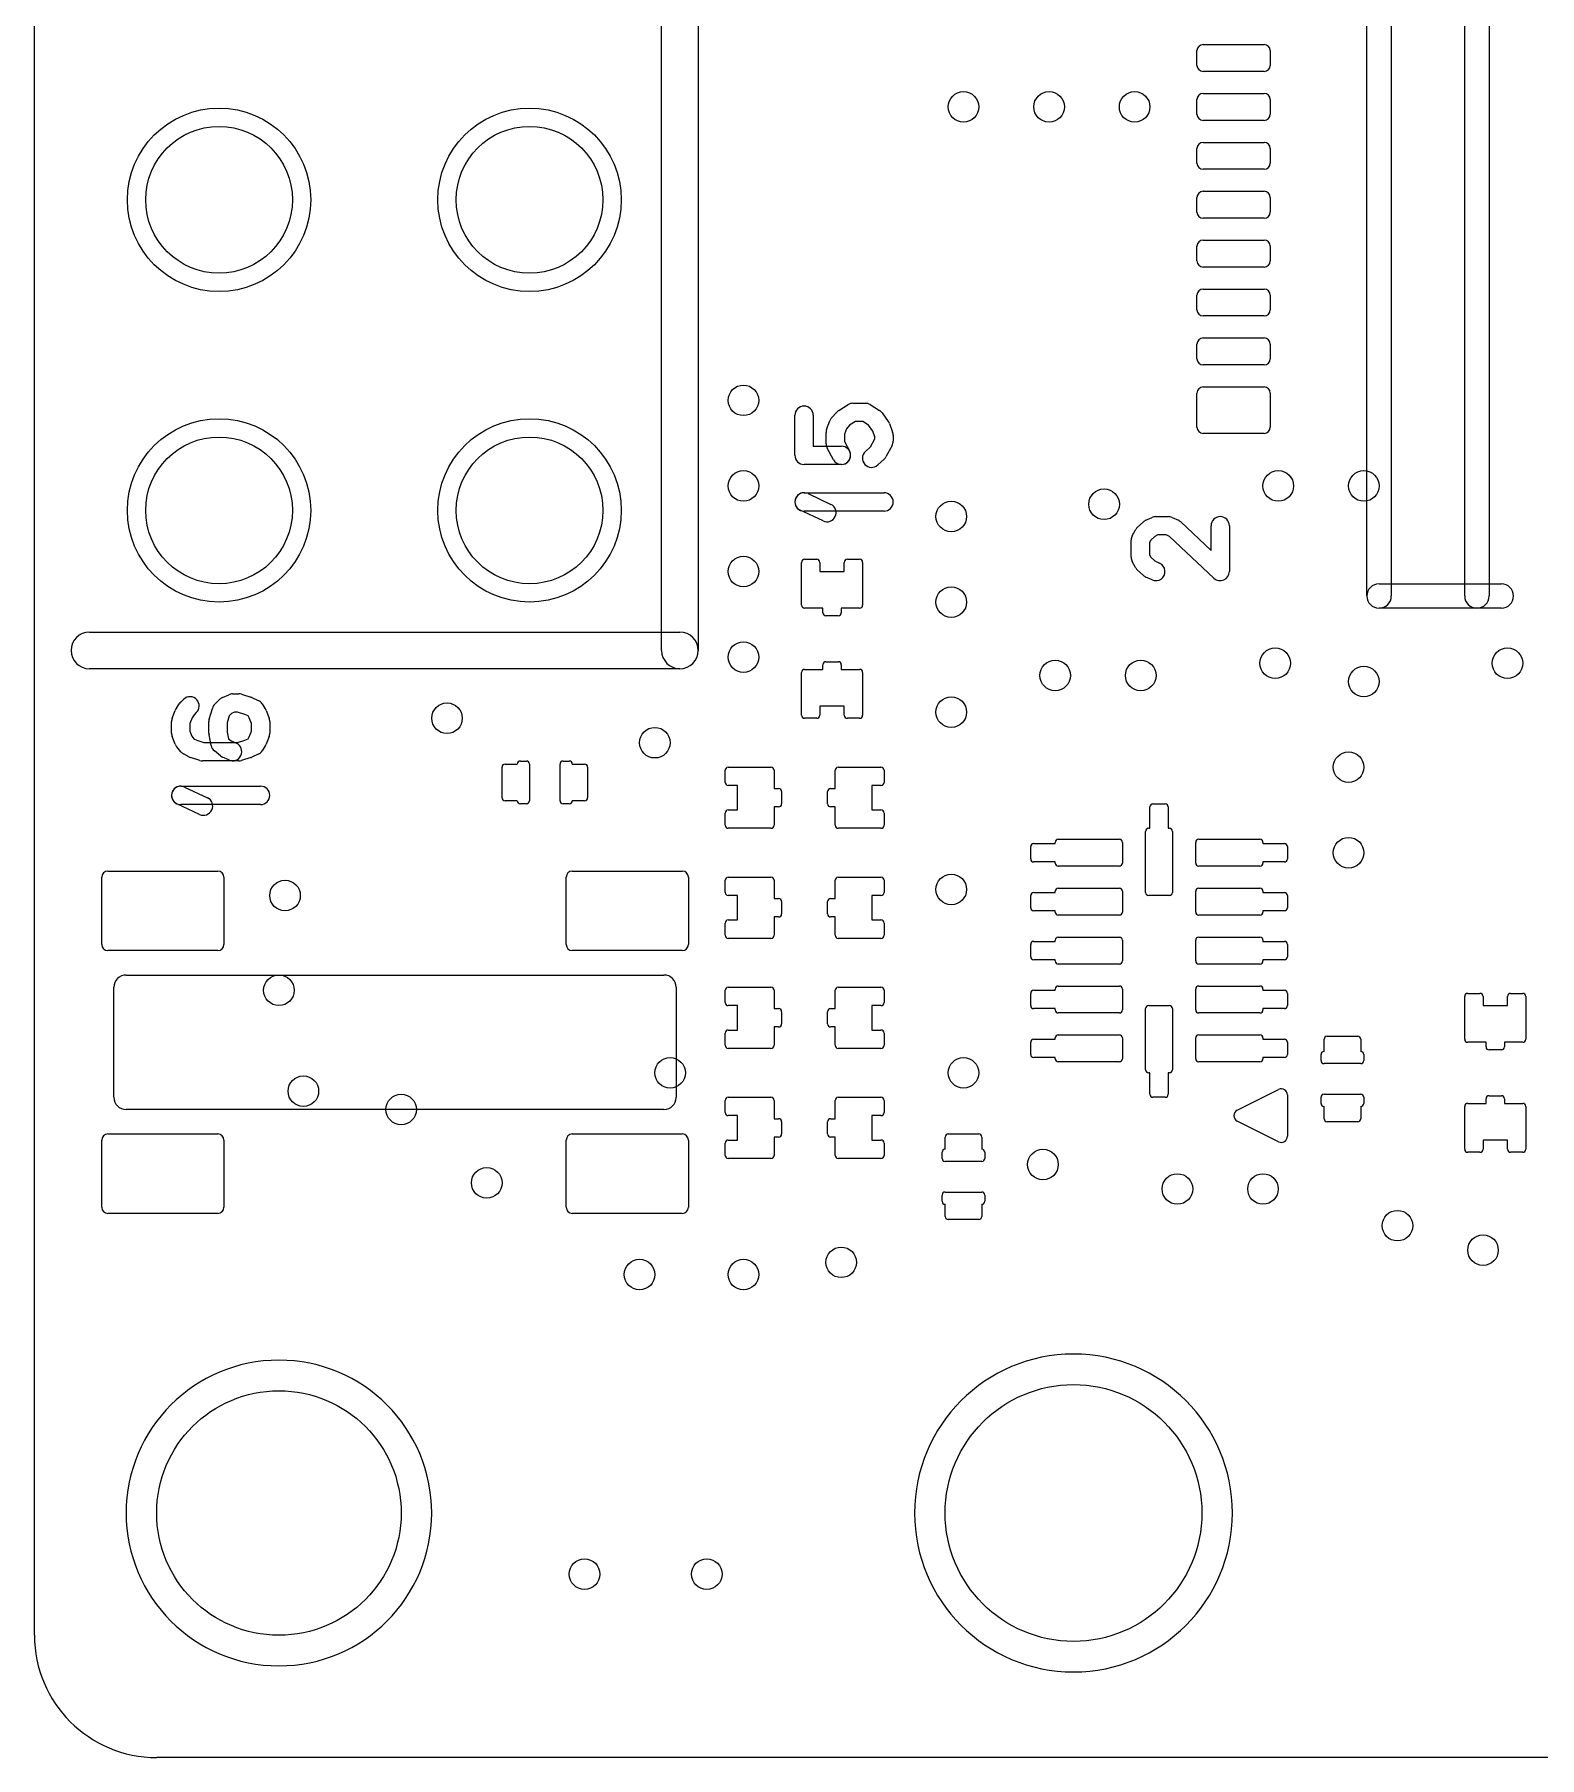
# Model space of a CAD drawing. Extents: x 0 to 45, y 0 to 50.
# Drawn here: x 0 to 12.31, y 0 to 14.09 of the extents above; entities that cross this region are included whole.
import ezdxf

# ---------------------------------------------------------------- set-up
doc = ezdxf.new("R2010")
doc.units = 0
for name, color, linetype in [('HOLE_1-6', 7, 'CONTINUOUS'), ('OUTLINE', 7, 'CONTINUOUS'), ('Resist-A', 7, 'CONTINUOUS'), ('Symbol-A', 7, 'CONTINUOUS')]:
    doc.layers.add(name, color=color, linetype=linetype)

msp = doc.modelspace()

# ---------------------------------------------------------------- linework, layer by layer
at = {"layer": 'HOLE_1-6'}
for centre, radius in [((7.6, 13.5), 0.125), ((8.3, 13.5), 0.125), ((9, 13.5), 0.125), ((1.51, 12.74), 0.6), ((4.05, 12.74), 0.6), ((5.8, 11.1), 0.125), ((1.51, 10.2), 0.6), ((4.05, 10.2), 0.6), ((5.8, 10.4), 0.125), ((10.175, 10.4), 0.125), ((10.875, 10.4), 0.125), ((8.75, 10.25), 0.125), ((7.5, 10.15), 0.125), ((5.8, 9.7), 0.125), ((7.5, 9.45), 0.125), ((5.8, 9), 0.125), ((10.15, 8.95), 0.125), ((12.05, 8.95), 0.125), ((8.35, 8.85), 0.125), ((9.05, 8.85), 0.125), ((10.875, 8.8), 0.125), ((3.375, 8.5), 0.125), ((7.5, 8.55), 0.125), ((5.075, 8.3), 0.125), ((10.75, 8.1), 0.125), ((10.75, 7.4), 0.125), ((7.5, 7.1), 0.125), ((2.05, 7.05), 0.125), ((2, 6.275), 0.125), ((5.2, 5.6), 0.125), ((7.6, 5.6), 0.125), ((2.2, 5.45), 0.125), ((3, 5.3), 0.125), ((8.25, 4.85), 0.125), ((3.7, 4.7), 0.125), ((9.35, 4.65), 0.125), ((10.05, 4.65), 0.125), ((11.15, 4.35), 0.125), ((11.85, 4.15), 0.125), ((6.6, 4.05), 0.125), ((4.95, 3.95), 0.125), ((5.8, 3.95), 0.125), ((2, 2), 1), ((8.5, 2), 1.05), ((4.5, 1.5), 0.125), ((5.5, 1.5), 0.125)]:
    msp.add_circle(centre, radius, dxfattribs=at)
at = {"layer": 'OUTLINE'}
for p, q in [((0, 1), (0, 49)), ((44, 0), (1, 0))]:
    msp.add_line(p, q, dxfattribs=at)
msp.add_arc((1, 1), 1, 180, -90, dxfattribs=at)
at = {"layer": 'Resist-A'}
for p, q in [((9.51, 13.84), (9.51, 13.96)), ((9.56, 14.01), (10.06, 14.01)), ((10.11, 13.96), (10.11, 13.84)), ((10.06, 13.79), (9.56, 13.79)), ((9.51, 13.44), (9.51, 13.56)), ((9.56, 13.61), (10.06, 13.61)), ((10.11, 13.56), (10.11, 13.44)), ((10.06, 13.39), (9.56, 13.39)), ((9.51, 13.04), (9.51, 13.16)), ((9.56, 13.21), (10.06, 13.21)), ((10.11, 13.16), (10.11, 13.04)), ((10.06, 12.99), (9.56, 12.99)), ((9.51, 12.64), (9.51, 12.76)), ((9.56, 12.81), (10.06, 12.81)), ((10.11, 12.76), (10.11, 12.64)), ((10.06, 12.59), (9.56, 12.59)), ((9.56, 12.41), (10.06, 12.41)), ((9.51, 12.24), (9.51, 12.36)), ((10.11, 12.36), (10.11, 12.24)), ((10.06, 12.19), (9.56, 12.19)), ((9.56, 12.01), (10.06, 12.01)), ((9.51, 11.84), (9.51, 11.96)), ((10.11, 11.96), (10.11, 11.84)), ((10.06, 11.79), (9.56, 11.79)), ((9.51, 11.44), (9.51, 11.56)), ((9.56, 11.61), (10.06, 11.61)), ((10.11, 11.56), (10.11, 11.44)), ((10.06, 11.39), (9.56, 11.39)), ((9.51, 10.88), (9.51, 11.16)), ((9.56, 11.21), (10.06, 11.21)), ((10.11, 11.16), (10.11, 10.88)), ((10.06, 10.83), (9.56, 10.83)), ((6.275, 9.425), (6.275, 9.775)), ((6.3, 9.8), (6.4, 9.8)), ((6.425, 9.775), (6.425, 9.7)), ((6.625, 9.7), (6.625, 9.775)), ((6.65, 9.8), (6.75, 9.8)), ((6.775, 9.775), (6.775, 9.425)), ((6.425, 9.7), (6.625, 9.7)), ((6.45, 9.4), (6.3, 9.4)), ((6.45, 9.3625), (6.45, 9.4)), ((6.575, 9.3375), (6.475, 9.3375)), ((6.75, 9.4), (6.6, 9.4)), ((6.6, 9.4), (6.6, 9.3625)), ((6.3, 8.9), (6.45, 8.9)), ((6.45, 8.9), (6.45, 8.9375)), ((6.475, 8.9625), (6.575, 8.9625)), ((6.6, 8.9375), (6.6, 8.9)), ((6.6, 8.9), (6.75, 8.9)), ((6.275, 8.525), (6.275, 8.875)), ((6.775, 8.875), (6.775, 8.525)), ((6.625, 8.6), (6.425, 8.6)), ((6.425, 8.6), (6.425, 8.525)), ((6.625, 8.525), (6.625, 8.6)), ((6.4, 8.5), (6.3, 8.5)), ((6.75, 8.5), (6.65, 8.5)), ((3.825, 7.85), (3.825, 8.1)), ((3.85, 8.125), (3.95, 8.125)), ((3.975, 8.15), (4.025, 8.15)), ((4.05, 8.125), (4.05, 7.825)), ((4.3, 7.825), (4.3, 8.125)), ((4.325, 8.15), (4.375, 8.15)), ((4.4, 8.125), (4.5, 8.125)), ((4.525, 8.1), (4.525, 7.85)), ((5.65, 7.975), (5.65, 8.075)), ((5.675, 8.1), (6.025, 8.1)), ((6.05, 8.075), (6.05, 7.925)), ((6.55, 7.925), (6.55, 8.075)), ((6.575, 8.1), (6.925, 8.1)), ((6.95, 8.075), (6.95, 7.975)), ((5.75, 7.95), (5.675, 7.95)), ((5.75, 7.75), (5.75, 7.95)), ((6.05, 7.925), (6.0875, 7.925)), ((6.1125, 7.9), (6.1125, 7.8)), ((6.4875, 7.8), (6.4875, 7.9)), ((6.5125, 7.925), (6.55, 7.925)), ((6.925, 7.95), (6.85, 7.95)), ((6.85, 7.95), (6.85, 7.75)), ((3.95, 7.825), (3.85, 7.825)), ((4.025, 7.8), (3.975, 7.8)), ((4.375, 7.8), (4.325, 7.8)), ((4.5, 7.825), (4.4, 7.825)), ((6.0875, 7.775), (6.05, 7.775)), ((6.05, 7.775), (6.05, 7.625)), ((6.55, 7.775), (6.5125, 7.775)), ((6.55, 7.625), (6.55, 7.775)), ((9.125, 7.6), (9.125, 7.775)), ((9.15, 7.8), (9.25, 7.8)), ((9.275, 7.775), (9.275, 7.6)), ((5.65, 7.625), (5.65, 7.725)), ((5.675, 7.75), (5.75, 7.75)), ((6.85, 7.75), (6.925, 7.75)), ((6.95, 7.725), (6.95, 7.625)), ((6.025, 7.6), (5.675, 7.6)), ((6.925, 7.6), (6.575, 7.6)), ((8.175, 7.475), (8.35, 7.475)), ((8.35, 7.475), (8.35, 7.485)), ((8.375, 7.51), (8.875, 7.51)), ((8.9, 7.485), (8.9, 7.315)), ((9.09, 7.075), (9.09, 7.575)), ((9.115, 7.6), (9.125, 7.6)), ((9.275, 7.6), (9.285, 7.6)), ((9.31, 7.575), (9.31, 7.075)), ((9.5, 7.315), (9.5, 7.485)), ((9.525, 7.51), (10.025, 7.51)), ((10.05, 7.485), (10.05, 7.475)), ((10.05, 7.475), (10.225, 7.475)), ((8.15, 7.35), (8.15, 7.45)), ((10.25, 7.45), (10.25, 7.35)), ((0.55, 6.65), (0.55, 7.2)), ((0.6, 7.25), (1.5, 7.25)), ((1.55, 7.2), (1.55, 6.65)), ((4.35, 6.65), (4.35, 7.2)), ((4.4, 7.25), (5.3, 7.25)), ((5.35, 7.2), (5.35, 6.65)), ((5.675, 7.2), (6.025, 7.2)), ((6.575, 7.2), (6.925, 7.2)), ((8.35, 7.325), (8.175, 7.325)), ((8.35, 7.315), (8.35, 7.325)), ((8.875, 7.29), (8.375, 7.29)), ((10.025, 7.29), (9.525, 7.29)), ((10.225, 7.325), (10.05, 7.325)), ((10.05, 7.325), (10.05, 7.315)), ((5.65, 7.075), (5.65, 7.175)), ((5.75, 7.05), (5.675, 7.05)), ((5.75, 6.85), (5.75, 7.05)), ((6.05, 7.175), (6.05, 7.025)), ((6.55, 7.025), (6.55, 7.175)), ((6.925, 7.05), (6.85, 7.05)), ((6.85, 7.05), (6.85, 6.85)), ((6.95, 7.175), (6.95, 7.075)), ((8.15, 6.95), (8.15, 7.05)), ((8.175, 7.075), (8.35, 7.075)), ((8.35, 7.075), (8.35, 7.085)), ((8.375, 7.11), (8.875, 7.11)), ((8.9, 7.085), (8.9, 6.915)), ((9.285, 7.05), (9.115, 7.05)), ((9.5, 6.915), (9.5, 7.085)), ((9.525, 7.11), (10.025, 7.11)), ((10.05, 7.085), (10.05, 7.075)), ((10.05, 7.075), (10.225, 7.075)), ((10.25, 7.05), (10.25, 6.95)), ((6.05, 7.025), (6.0875, 7.025)), ((6.1125, 7), (6.1125, 6.9)), ((6.4875, 6.9), (6.4875, 7)), ((6.5125, 7.025), (6.55, 7.025)), ((8.35, 6.925), (8.175, 6.925)), ((8.35, 6.915), (8.35, 6.925)), ((10.225, 6.925), (10.05, 6.925)), ((10.05, 6.925), (10.05, 6.915)), ((5.65, 6.725), (5.65, 6.825)), ((5.675, 6.85), (5.75, 6.85)), ((6.0875, 6.875), (6.05, 6.875)), ((6.05, 6.875), (6.05, 6.725)), ((6.55, 6.875), (6.5125, 6.875)), ((6.55, 6.725), (6.55, 6.875)), ((6.85, 6.85), (6.925, 6.85)), ((6.95, 6.825), (6.95, 6.725)), ((8.875, 6.89), (8.375, 6.89)), ((10.025, 6.89), (9.525, 6.89)), ((6.025, 6.7), (5.675, 6.7)), ((6.925, 6.7), (6.575, 6.7)), ((8.15, 6.55), (8.15, 6.65)), ((8.175, 6.675), (8.35, 6.675)), ((8.35, 6.675), (8.35, 6.685)), ((8.375, 6.71), (8.875, 6.71)), ((8.9, 6.685), (8.9, 6.515)), ((9.5, 6.515), (9.5, 6.685)), ((9.525, 6.71), (10.025, 6.71)), ((10.05, 6.685), (10.05, 6.675)), ((10.05, 6.675), (10.225, 6.675)), ((10.25, 6.65), (10.25, 6.55)), ((1.5, 6.6), (0.6, 6.6)), ((5.3, 6.6), (4.4, 6.6)), ((8.35, 6.525), (8.175, 6.525)), ((8.35, 6.515), (8.35, 6.525)), ((8.875, 6.49), (8.375, 6.49)), ((10.025, 6.49), (9.525, 6.49)), ((10.225, 6.525), (10.05, 6.525)), ((10.05, 6.525), (10.05, 6.515)), ((5.65, 6.175), (5.65, 6.275)), ((5.675, 6.3), (6.025, 6.3)), ((6.05, 6.275), (6.05, 6.125)), ((6.55, 6.125), (6.55, 6.275)), ((6.575, 6.3), (6.925, 6.3)), ((6.95, 6.275), (6.95, 6.175)), ((8.15, 6.15), (8.15, 6.25)), ((8.175, 6.275), (8.35, 6.275)), ((8.35, 6.275), (8.35, 6.285)), ((8.375, 6.31), (8.875, 6.31)), ((8.9, 6.285), (8.9, 6.115)), ((9.5, 6.115), (9.5, 6.285)), ((9.525, 6.31), (10.025, 6.31)), ((10.05, 6.285), (10.05, 6.275)), ((10.05, 6.275), (10.225, 6.275)), ((10.25, 6.25), (10.25, 6.15)), ((11.7, 5.875), (11.7, 6.225)), ((11.725, 6.25), (11.825, 6.25)), ((11.85, 6.225), (11.85, 6.15)), ((12.05, 6.15), (12.05, 6.225)), ((12.075, 6.25), (12.175, 6.25)), ((12.2, 6.225), (12.2, 5.875)), ((5.75, 6.15), (5.675, 6.15)), ((5.75, 5.95), (5.75, 6.15)), ((6.05, 6.125), (6.0875, 6.125)), ((6.1125, 6.1), (6.1125, 6)), ((6.4875, 6), (6.4875, 6.1)), ((6.5125, 6.125), (6.55, 6.125)), ((6.925, 6.15), (6.85, 6.15)), ((6.85, 6.15), (6.85, 5.95)), ((8.35, 6.125), (8.175, 6.125)), ((8.35, 6.115), (8.35, 6.125)), ((8.875, 6.09), (8.375, 6.09)), ((9.09, 5.625), (9.09, 6.125)), ((9.115, 6.15), (9.285, 6.15)), ((9.31, 6.125), (9.31, 5.625)), ((10.025, 6.09), (9.525, 6.09)), ((10.225, 6.125), (10.05, 6.125)), ((10.05, 6.125), (10.05, 6.115)), ((11.85, 6.15), (12.05, 6.15)), ((5.65, 5.825), (5.65, 5.925)), ((5.675, 5.95), (5.75, 5.95)), ((6.0875, 5.975), (6.05, 5.975)), ((6.05, 5.975), (6.05, 5.825)), ((6.55, 5.975), (6.5125, 5.975)), ((6.55, 5.825), (6.55, 5.975)), ((6.85, 5.95), (6.925, 5.95)), ((6.95, 5.925), (6.95, 5.825)), ((6.025, 5.8), (5.675, 5.8)), ((6.925, 5.8), (6.575, 5.8)), ((8.15, 5.75), (8.15, 5.85)), ((8.175, 5.875), (8.35, 5.875)), ((8.35, 5.875), (8.35, 5.885)), ((8.375, 5.91), (8.875, 5.91)), ((8.9, 5.885), (8.9, 5.715)), ((9.5, 5.715), (9.5, 5.885)), ((9.525, 5.91), (10.025, 5.91)), ((10.05, 5.885), (10.05, 5.875)), ((10.05, 5.875), (10.225, 5.875)), ((10.25, 5.85), (10.25, 5.75)), ((10.55, 5.775), (10.55, 5.875)), ((10.575, 5.9), (10.825, 5.9)), ((10.85, 5.875), (10.85, 5.775)), ((11.875, 5.85), (11.725, 5.85)), ((11.875, 5.8125), (11.875, 5.85)), ((12, 5.7875), (11.9, 5.7875)), ((12.175, 5.85), (12.025, 5.85)), ((12.025, 5.85), (12.025, 5.8125)), ((8.35, 5.725), (8.175, 5.725)), ((8.35, 5.715), (8.35, 5.725)), ((8.875, 5.69), (8.375, 5.69)), ((10.025, 5.69), (9.525, 5.69)), ((10.225, 5.725), (10.05, 5.725)), ((10.05, 5.725), (10.05, 5.715)), ((10.525, 5.7), (10.525, 5.75)), ((10.85, 5.675), (10.55, 5.675)), ((10.875, 5.75), (10.875, 5.7)), ((9.125, 5.6), (9.115, 5.6)), ((9.125, 5.425), (9.125, 5.6)), ((9.285, 5.6), (9.275, 5.6)), ((9.275, 5.6), (9.275, 5.425)), ((5.65, 5.275), (5.65, 5.375)), ((5.675, 5.4), (6.025, 5.4)), ((6.05, 5.375), (6.05, 5.225)), ((6.55, 5.225), (6.55, 5.375)), ((6.575, 5.4), (6.925, 5.4)), ((6.95, 5.375), (6.95, 5.275)), ((9.25, 5.4), (9.15, 5.4)), ((10.525, 5.35), (10.525, 5.4)), ((10.55, 5.425), (10.85, 5.425)), ((10.875, 5.4), (10.875, 5.35)), ((11.875, 5.35), (11.875, 5.3875)), ((11.9, 5.4125), (12, 5.4125)), ((12.025, 5.3875), (12.025, 5.35)), ((5.75, 5.25), (5.675, 5.25)), ((5.75, 5.05), (5.75, 5.25)), ((6.05, 5.225), (6.0875, 5.225)), ((6.5125, 5.225), (6.55, 5.225)), ((6.925, 5.25), (6.85, 5.25)), ((6.85, 5.25), (6.85, 5.05)), ((10.55, 5.225), (10.55, 5.325)), ((10.85, 5.325), (10.85, 5.225)), ((11.7, 4.975), (11.7, 5.325)), ((11.725, 5.35), (11.875, 5.35)), ((12.025, 5.35), (12.175, 5.35)), ((12.2, 5.325), (12.2, 4.975)), ((0.6, 5.1), (1.5, 5.1)), ((4.4, 5.1), (5.3, 5.1)), ((6.0875, 5.075), (6.05, 5.075)), ((6.05, 5.075), (6.05, 4.925)), ((6.1125, 5.2), (6.1125, 5.1)), ((6.4875, 5.1), (6.4875, 5.2)), ((6.55, 5.075), (6.5125, 5.075)), ((6.55, 4.925), (6.55, 5.075)), ((7.45, 4.975), (7.45, 5.075)), ((7.475, 5.1), (7.725, 5.1)), ((7.75, 5.075), (7.75, 4.975)), ((10.825, 5.2), (10.575, 5.2)), ((0.55, 4.5), (0.55, 5.05)), ((1.55, 5.05), (1.55, 4.5)), ((4.35, 4.5), (4.35, 5.05)), ((5.35, 5.05), (5.35, 4.5)), ((5.65, 4.925), (5.65, 5.025)), ((5.675, 5.05), (5.75, 5.05)), ((6.85, 5.05), (6.925, 5.05)), ((6.95, 5.025), (6.95, 4.925)), ((7.425, 4.9), (7.425, 4.95)), ((7.775, 4.95), (7.775, 4.9)), ((11.825, 4.95), (11.725, 4.95)), ((12.05, 5.05), (11.85, 5.05)), ((11.85, 5.05), (11.85, 4.975)), ((12.05, 4.975), (12.05, 5.05)), ((12.175, 4.95), (12.075, 4.95)), ((6.025, 4.9), (5.675, 4.9)), ((6.925, 4.9), (6.575, 4.9)), ((7.75, 4.875), (7.45, 4.875)), ((7.425, 4.55), (7.425, 4.6)), ((7.45, 4.625), (7.75, 4.625)), ((7.45, 4.425), (7.45, 4.525)), ((7.75, 4.525), (7.75, 4.425)), ((7.775, 4.6), (7.775, 4.55)), ((1.5, 4.45), (0.6, 4.45)), ((5.3, 4.45), (4.4, 4.45)), ((7.725, 4.4), (7.475, 4.4))]:
    msp.add_line(p, q, dxfattribs=at)
for centre in [(1.51, 12.74), (4.05, 12.74), (1.51, 10.2), (4.05, 10.2)]:
    msp.add_circle(centre, 0.75, dxfattribs=at)
for centre, radius, start, end in [((9.56, 13.96), 0.05, 90, 180), ((10.06, 13.96), 0.05, 0, 90), ((9.56, 13.84), 0.05, 180, -90), ((10.06, 13.84), 0.05, -90, 0), ((9.56, 13.56), 0.05, 90, 180), ((10.06, 13.56), 0.05, 0, 90), ((9.56, 13.44), 0.05, 180, -90), ((10.06, 13.44), 0.05, -90, 0), ((9.56, 13.16), 0.05, 90, 180), ((10.06, 13.16), 0.05, 0, 90), ((9.56, 13.04), 0.05, 180, -90), ((10.06, 13.04), 0.05, -90, 0), ((9.56, 12.76), 0.05, 90, 180), ((10.06, 12.76), 0.05, 0, 90), ((9.56, 12.64), 0.05, 180, -90), ((10.06, 12.64), 0.05, -90, 0), ((9.56, 12.36), 0.05, 90, 180), ((10.06, 12.36), 0.05, 0, 90), ((9.56, 12.24), 0.05, 180, -90), ((10.06, 12.24), 0.05, -90, 0), ((9.56, 11.96), 0.05, 90, 180), ((10.06, 11.96), 0.05, 0, 90), ((9.56, 11.84), 0.05, 180, -90), ((10.06, 11.84), 0.05, -90, 0), ((9.56, 11.56), 0.05, 90, 180), ((10.06, 11.56), 0.05, 0, 90), ((9.56, 11.44), 0.05, 180, -90), ((10.06, 11.44), 0.05, -90, 0), ((9.56, 11.16), 0.05, 90, 180), ((10.06, 11.16), 0.05, 0, 90), ((9.56, 10.88), 0.05, 180, -90), ((10.06, 10.88), 0.05, -90, 0), ((6.3, 9.775), 0.025, 90, 180), ((6.4, 9.775), 0.025, 0, 90), ((6.65, 9.775), 0.025, 90, 180), ((6.75, 9.775), 0.025, 0, 90), ((6.3, 9.425), 0.025, 180, -90), ((6.475, 9.3625), 0.025, 180, -90), ((6.575, 9.3625), 0.025, -90, 0), ((6.75, 9.425), 0.025, -90, 0), ((6.3, 8.875), 0.025, 90, 180), ((6.475, 8.9375), 0.025, 90, 180), ((6.575, 8.9375), 0.025, 0, 90), ((6.75, 8.875), 0.025, 0, 90), ((6.3, 8.525), 0.025, 180, -90), ((6.4, 8.525), 0.025, -90, 0), ((6.65, 8.525), 0.025, 180, -90), ((6.75, 8.525), 0.025, -90, 0), ((3.85, 8.1), 0.025, 90, 180), ((3.975, 8.125), 0.025, 90, 180), ((4.025, 8.125), 0.025, 0, 90), ((4.325, 8.125), 0.025, 90, 180), ((4.375, 8.125), 0.025, 0, 90), ((4.5, 8.1), 0.025, 0, 90), ((5.675, 8.075), 0.025, 90, 180), ((6.025, 8.075), 0.025, 0, 90), ((6.575, 8.075), 0.025, 90, 180), ((6.925, 8.075), 0.025, 0, 90), ((5.675, 7.975), 0.025, 180, -90), ((6.0875, 7.9), 0.025, 0, 90), ((6.5125, 7.9), 0.025, 90, 180), ((6.925, 7.975), 0.025, -90, 0), ((3.85, 7.85), 0.025, 180, -90), ((3.975, 7.825), 0.025, 180, -90), ((4.025, 7.825), 0.025, -90, 0), ((4.325, 7.825), 0.025, 180, -90), ((4.375, 7.825), 0.025, -90, 0), ((4.5, 7.85), 0.025, -90, 0), ((6.0875, 7.8), 0.025, -90, 0), ((6.5125, 7.8), 0.025, 180, -90), ((9.15, 7.775), 0.025, 90, 180), ((9.25, 7.775), 0.025, 0, 90), ((5.675, 7.725), 0.025, 90, 180), ((5.675, 7.625), 0.025, 180, -90), ((6.025, 7.625), 0.025, -90, 0), ((6.575, 7.625), 0.025, 180, -90), ((6.925, 7.725), 0.025, 0, 90), ((6.925, 7.625), 0.025, -90, 0), ((8.175, 7.45), 0.025, 90, 180), ((8.375, 7.485), 0.025, 90, 180), ((8.875, 7.485), 0.025, 0, 90), ((9.115, 7.575), 0.025, 90, 180), ((9.285, 7.575), 0.025, 0, 90), ((9.525, 7.485), 0.025, 90, 180), ((10.025, 7.485), 0.025, 0, 90), ((10.225, 7.45), 0.025, 0, 90), ((8.175, 7.35), 0.025, 180, -90), ((10.225, 7.35), 0.025, -90, 0), ((0.6, 7.2), 0.05, 90, 180), ((1.5, 7.2), 0.05, 0, 90), ((4.4, 7.2), 0.05, 90, 180), ((5.3, 7.2), 0.05, 0, 90), ((5.675, 7.175), 0.025, 90, 180), ((6.025, 7.175), 0.025, 0, 90), ((6.575, 7.175), 0.025, 90, 180), ((6.925, 7.175), 0.025, 0, 90), ((8.375, 7.315), 0.025, 180, -90), ((8.875, 7.315), 0.025, -90, 0), ((9.525, 7.315), 0.025, 180, -90), ((10.025, 7.315), 0.025, -90, 0), ((5.675, 7.075), 0.025, 180, -90), ((6.925, 7.075), 0.025, -90, 0), ((8.175, 7.05), 0.025, 90, 180), ((8.375, 7.085), 0.025, 90, 180), ((8.875, 7.085), 0.025, 0, 90), ((9.115, 7.075), 0.025, 180, -90), ((9.285, 7.075), 0.025, -90, 0), ((9.525, 7.085), 0.025, 90, 180), ((10.025, 7.085), 0.025, 0, 90), ((10.225, 7.05), 0.025, 0, 90), ((6.0875, 7), 0.025, 0, 90), ((6.5125, 7), 0.025, 90, 180), ((8.175, 6.95), 0.025, 180, -90), ((8.375, 6.915), 0.025, 180, -90), ((8.875, 6.915), 0.025, -90, 0), ((9.525, 6.915), 0.025, 180, -90), ((10.025, 6.915), 0.025, -90, 0), ((10.225, 6.95), 0.025, -90, 0), ((5.675, 6.825), 0.025, 90, 180), ((6.0875, 6.9), 0.025, -90, 0), ((6.5125, 6.9), 0.025, 180, -90), ((6.925, 6.825), 0.025, 0, 90), ((0.6, 6.65), 0.05, 180, -90), ((1.5, 6.65), 0.05, -90, 0), ((4.4, 6.65), 0.05, 180, -90), ((5.3, 6.65), 0.05, -90, 0), ((5.675, 6.725), 0.025, 180, -90), ((6.025, 6.725), 0.025, -90, 0), ((6.575, 6.725), 0.025, 180, -90), ((6.925, 6.725), 0.025, -90, 0), ((8.175, 6.65), 0.025, 90, 180), ((8.375, 6.685), 0.025, 90, 180), ((8.875, 6.685), 0.025, 0, 90), ((9.525, 6.685), 0.025, 90, 180), ((10.025, 6.685), 0.025, 0, 90), ((10.225, 6.65), 0.025, 0, 90), ((8.175, 6.55), 0.025, 180, -90), ((8.375, 6.515), 0.025, 180, -90), ((8.875, 6.515), 0.025, -90, 0), ((9.525, 6.515), 0.025, 180, -90), ((10.025, 6.515), 0.025, -90, 0), ((10.225, 6.55), 0.025, -90, 0), ((5.675, 6.275), 0.025, 90, 180), ((6.025, 6.275), 0.025, 0, 90), ((6.575, 6.275), 0.025, 90, 180), ((6.925, 6.275), 0.025, 0, 90), ((8.175, 6.25), 0.025, 90, 180), ((8.375, 6.285), 0.025, 90, 180), ((8.875, 6.285), 0.025, 0, 90), ((9.525, 6.285), 0.025, 90, 180), ((10.025, 6.285), 0.025, 0, 90), ((10.225, 6.25), 0.025, 0, 90), ((11.725, 6.225), 0.025, 90, 180), ((11.825, 6.225), 0.025, 0, 90), ((12.075, 6.225), 0.025, 90, 180), ((12.175, 6.225), 0.025, 0, 90), ((5.675, 6.175), 0.025, 180, -90), ((6.0875, 6.1), 0.025, 0, 90), ((6.5125, 6.1), 0.025, 90, 180), ((6.925, 6.175), 0.025, -90, 0), ((8.175, 6.15), 0.025, 180, -90), ((8.375, 6.115), 0.025, 180, -90), ((8.875, 6.115), 0.025, -90, 0), ((9.115, 6.125), 0.025, 90, 180), ((9.285, 6.125), 0.025, 0, 90), ((9.525, 6.115), 0.025, 180, -90), ((10.025, 6.115), 0.025, -90, 0), ((10.225, 6.15), 0.025, -90, 0), ((5.675, 5.925), 0.025, 90, 180), ((6.0875, 6), 0.025, -90, 0), ((6.5125, 6), 0.025, 180, -90), ((6.925, 5.925), 0.025, 0, 90), ((5.675, 5.825), 0.025, 180, -90), ((6.025, 5.825), 0.025, -90, 0), ((6.575, 5.825), 0.025, 180, -90), ((6.925, 5.825), 0.025, -90, 0), ((8.175, 5.85), 0.025, 90, 180), ((8.375, 5.885), 0.025, 90, 180), ((8.875, 5.885), 0.025, 0, 90), ((9.525, 5.885), 0.025, 90, 180), ((10.025, 5.885), 0.025, 0, 90), ((10.225, 5.85), 0.025, 0, 90), ((10.575, 5.875), 0.025, 90, 180), ((10.825, 5.875), 0.025, 0, 90), ((11.725, 5.875), 0.025, 180, -90), ((11.9, 5.8125), 0.025, 180, -90), ((12, 5.8125), 0.025, -90, 0), ((12.175, 5.875), 0.025, -90, 0), ((8.175, 5.75), 0.025, 180, -90), ((8.375, 5.715), 0.025, 180, -90), ((8.875, 5.715), 0.025, -90, 0), ((9.525, 5.715), 0.025, 180, -90), ((10.025, 5.715), 0.025, -90, 0), ((10.225, 5.75), 0.025, -90, 0), ((10.55, 5.75), 0.025, 90, 180), ((10.55, 5.7), 0.025, 180, -90), ((10.85, 5.75), 0.025, 0, 90), ((10.85, 5.7), 0.025, -90, 0), ((9.115, 5.625), 0.025, 180, -90), ((9.285, 5.625), 0.025, -90, 0), ((5.675, 5.375), 0.025, 90, 180), ((6.025, 5.375), 0.025, 0, 90), ((6.575, 5.375), 0.025, 90, 180), ((6.925, 5.375), 0.025, 0, 90), ((9.15, 5.425), 0.025, 180, -90), ((9.25, 5.425), 0.025, -90, 0), ((10.55, 5.4), 0.025, 90, 180), ((10.85, 5.4), 0.025, 0, 90), ((11.9, 5.3875), 0.025, 90, 180), ((12, 5.3875), 0.025, 0, 90), ((5.675, 5.275), 0.025, 180, -90), ((6.0875, 5.2), 0.025, 0, 90), ((6.5125, 5.2), 0.025, 90, 180), ((6.925, 5.275), 0.025, -90, 0), ((10.55, 5.35), 0.025, 180, -90), ((10.575, 5.225), 0.025, 180, -90), ((10.825, 5.225), 0.025, -90, 0), ((10.85, 5.35), 0.025, -90, 0), ((11.725, 5.325), 0.025, 90, 180), ((12.175, 5.325), 0.025, 0, 90), ((0.6, 5.05), 0.05, 90, 180), ((1.5, 5.05), 0.05, 0, 90), ((4.4, 5.05), 0.05, 90, 180), ((5.3, 5.05), 0.05, 0, 90), ((6.0875, 5.1), 0.025, -90, 0), ((6.5125, 5.1), 0.025, 180, -90), ((7.475, 5.075), 0.025, 90, 180), ((7.725, 5.075), 0.025, 0, 90), ((5.675, 5.025), 0.025, 90, 180), ((6.925, 5.025), 0.025, 0, 90), ((7.45, 4.95), 0.025, 90, 180), ((7.75, 4.95), 0.025, 0, 90), ((11.725, 4.975), 0.025, 180, -90), ((11.825, 4.975), 0.025, -90, 0), ((12.075, 4.975), 0.025, 180, -90), ((12.175, 4.975), 0.025, -90, 0), ((5.675, 4.925), 0.025, 180, -90), ((6.025, 4.925), 0.025, -90, 0), ((6.575, 4.925), 0.025, 180, -90), ((6.925, 4.925), 0.025, -90, 0), ((7.45, 4.9), 0.025, 180, -90), ((7.75, 4.9), 0.025, -90, 0), ((7.45, 4.6), 0.025, 90, 180), ((7.45, 4.55), 0.025, 180, -90), ((7.75, 4.6), 0.025, 0, 90), ((7.75, 4.55), 0.025, -90, 0), ((0.6, 4.5), 0.05, 180, -90), ((1.5, 4.5), 0.05, -90, 0), ((4.4, 4.5), 0.05, 180, -90), ((5.3, 4.5), 0.05, -90, 0), ((7.475, 4.425), 0.025, 180, -90), ((7.725, 4.425), 0.025, -90, 0), ((2, 2), 1.25, 90, -90), ((2, 2), 1.25, -90, 90), ((8.5, 2), 1.3, 90, -90), ((8.5, 2), 1.3, -90, 90)]:
    msp.add_arc(centre, radius, start, end, dxfattribs=at)
at = {"layer": 'Symbol-A'}
for p, q in [((10.9, 9.5), (10.9, 32.3)), ((11.1, 32.3), (11.1, 9.5)), ((11.7, 9.5), (11.7, 32.3)), ((11.9, 32.3), (11.9, 9.5)), ((5.13, 9.055), (5.13, 29.125)), ((5.43, 29.125), (5.43, 9.055)), ((6.52089, 10.9579), (6.56334, 11.00465)), ((6.57973, 11.01821), (6.65614, 11.06496)), ((6.69528, 11.07598), (6.79717, 11.07598)), ((6.83631, 11.06496), (6.91272, 11.01821)), ((6.93426, 10.99831), (6.98521, 10.92818)), ((6.22123, 10.65033), (6.22123, 10.97761)), ((6.37123, 10.97761), (6.37123, 10.72533)), ((6.48045, 10.86296), (6.50593, 10.93309)), ((6.64187, 10.86799), (6.62594, 10.82415)), ((6.66717, 10.89586), (6.64187, 10.86799)), ((6.7164, 10.92598), (6.66717, 10.89586)), ((6.77605, 10.92598), (6.7164, 10.92598)), ((6.82169, 10.89806), (6.77605, 10.92598)), ((6.85764, 10.84857), (6.82169, 10.89806)), ((6.99502, 10.9097), (7.02049, 10.83957)), ((6.37123, 10.72533), (6.60189, 10.72533)), ((6.47594, 10.74384), (6.47594, 10.83735)), ((6.62594, 10.82415), (6.62594, 10.76295)), ((6.62594, 10.76295), (6.66775, 10.68621)), ((6.7974, 10.68222), (6.83916, 10.72054)), ((6.83916, 10.72054), (6.875, 10.78632)), ((6.875, 10.80077), (6.85764, 10.84857)), ((6.875, 10.78632), (6.875, 10.80077)), ((7.01586, 10.73134), (6.96492, 10.63783)), ((7.025, 10.81397), (7.025, 10.76722)), ((6.60189, 10.57533), (6.29623, 10.57533)), ((6.53603, 10.61445), (6.48508, 10.70796)), ((6.94977, 10.61845), (6.89882, 10.5717)), ((6.29623, 10.34416), (6.95, 10.34416)), ((6.32809, 10.33706), (6.51488, 10.2494)), ((6.45116, 10.1136), (6.26437, 10.20126)), ((6.95, 10.19416), (6.29623, 10.19416)), ((9.17358, 10.14903), (9.27547, 10.14903)), ((8.98037, 9.99302), (9.00584, 10.03978)), ((9.02099, 10.05916), (9.07193, 10.10591)), ((9.09135, 10.11881), (9.14229, 10.14219)), ((9.30675, 10.1422), (9.3577, 10.11882)), ((9.37775, 10.10533), (9.625, 9.87326)), ((9.625, 9.87326), (9.625, 10.07403)), ((9.775, 10.07403), (9.775, 9.7)), ((8.97123, 9.81688), (8.97123, 9.95714)), ((9.1316, 9.95707), (9.12123, 9.93804)), ((9.12123, 9.93804), (9.12123, 9.83598)), ((9.16465, 9.98741), (9.1316, 9.95707)), ((9.18997, 9.99903), (9.16465, 9.98741)), ((9.25908, 9.99903), (9.18997, 9.99903)), ((9.28402, 9.98759), (9.25908, 9.99903)), ((9.64867, 9.64532), (9.28402, 9.98759)), ((9.00584, 9.73425), (8.98037, 9.781)), ((9.12123, 9.83598), (9.1316, 9.81696)), ((9.1316, 9.81696), (9.16465, 9.78662)), ((9.16465, 9.78662), (9.20487, 9.76816)), ((9.07193, 9.66812), (9.02099, 9.71487)), ((9.14229, 9.63184), (9.09135, 9.65522)), ((11, 9.6), (12, 9.6)), ((12, 9.4), (11, 9.4)), ((0.45, 9.205), (5.28, 9.205)), ((5.28, 8.905), (0.45, 8.905)), ((1.15803, 8.57634), (1.1835, 8.61725)), ((1.19646, 8.63287), (1.22193, 8.65624)), ((1.47532, 8.61407), (1.51777, 8.65498)), ((1.53852, 8.66914), (1.58946, 8.69252)), ((1.62075, 8.69936), (1.6717, 8.69936)), ((1.69364, 8.69608), (1.77005, 8.6727)), ((1.77938, 8.66915), (1.83033, 8.64578)), ((1.86273, 8.61725), (1.8882, 8.57634)), ((1.12123, 8.3789), (1.12123, 8.47241)), ((1.1265, 8.50003), (1.15197, 8.56432)), ((1.28894, 8.5028), (1.27123, 8.45809)), ((1.27123, 8.45809), (1.27123, 8.39322)), ((1.30542, 8.52927), (1.28894, 8.5028)), ((1.32335, 8.54572), (1.30542, 8.52927)), ((1.42689, 8.3789), (1.42689, 8.47241)), ((1.42987, 8.49334), (1.45534, 8.581)), ((1.5938, 8.51994), (1.57689, 8.46173)), ((1.57689, 8.46173), (1.57689, 8.3861)), ((1.61268, 8.53813), (1.5938, 8.51994)), ((1.63714, 8.54936), (1.61268, 8.53813)), ((1.66048, 8.54936), (1.63714, 8.54936)), ((1.72139, 8.53072), (1.66048, 8.54936)), ((1.7473, 8.51884), (1.72139, 8.53072)), ((1.75729, 8.5028), (1.7473, 8.51884)), ((1.775, 8.45809), (1.75729, 8.5028)), ((1.775, 8.39322), (1.775, 8.45809)), ((1.89426, 8.56432), (1.91973, 8.50003)), ((1.925, 8.47241), (1.925, 8.3789)), ((1.15197, 8.28699), (1.1265, 8.35127)), ((1.27123, 8.39322), (1.28703, 8.35334)), ((1.28703, 8.35334), (1.30429, 8.33255)), ((1.30429, 8.33255), (1.32748, 8.31978)), ((1.32748, 8.31978), (1.38574, 8.30196)), ((1.44524, 8.27698), (1.42826, 8.36464)), ((1.57689, 8.3861), (1.58727, 8.3325)), ((1.58727, 8.3325), (1.60953, 8.31462)), ((1.60953, 8.31462), (1.65202, 8.29513)), ((1.66049, 8.30196), (1.72138, 8.32059)), ((1.72138, 8.32059), (1.7473, 8.33248)), ((1.7473, 8.33248), (1.75729, 8.34853)), ((1.75729, 8.34853), (1.775, 8.39322)), ((1.91973, 8.35127), (1.89426, 8.28699)), ((1.19795, 8.22581), (1.16399, 8.26672)), ((1.26193, 8.18464), (1.21948, 8.20802)), ((1.3526, 8.15524), (1.27618, 8.17861)), ((1.38574, 8.30196), (1.66049, 8.30196)), ((1.52285, 8.19185), (1.47191, 8.23276)), ((1.58948, 8.15879), (1.53854, 8.18216)), ((1.77005, 8.17861), (1.69364, 8.15524)), ((1.83034, 8.20554), (1.77939, 8.18216)), ((1.8882, 8.27498), (1.86273, 8.23407)), ((1.6717, 8.15196), (1.37453, 8.15196)), ((1.19623, 7.94416), (1.85, 7.94416)), ((1.22809, 7.93706), (1.41488, 7.8494)), ((1.35116, 7.7136), (1.16437, 7.80126)), ((1.85, 7.79416), (1.19623, 7.79416)), ((0.75, 6.4), (5.15, 6.4)), ((0.65, 5.4), (0.65, 6.3)), ((5.25, 6.3), (5.25, 5.4)), ((9.83944, 5.29472), (10.17764, 5.46382)), ((10.25, 5.4191), (10.25, 5.0809)), ((5.15, 5.3), (0.75, 5.3)), ((10.17764, 5.03618), (9.83944, 5.20528))]:
    msp.add_line(p, q, dxfattribs=at)
for centre, radius, start, end in [((6.29623, 10.97761), 0.075, 0, 180), ((6.61887, 10.95423), 0.075, 121.456363, 137.75988), ((6.69528, 11.00098), 0.075, 90, 121.459584), ((6.79717, 11.00098), 0.075, 58.543637, 90), ((6.87358, 10.95423), 0.075, 35.995921, 58.540416), ((6.55094, 10.83735), 0.075, 160.033211, 180), ((6.57642, 10.90748), 0.075, 137.761253, 160.032639), ((6.92453, 10.8841), 0.075, 19.959608, 35.998702), ((6.55094, 10.74384), 0.075, 180, -151.415734), ((6.60189, 10.65033), 0.075, -90, 90), ((6.95, 10.76722), 0.075, -28.581194, 0), ((6.95, 10.81397), 0.075, 0, 19.960144), ((6.29623, 10.65033), 0.075, 180, -90), ((6.60189, 10.65033), 0.075, -151.418806, 28.584266), ((6.84811, 10.62696), 0.075, 132.54142, -47.461558), ((6.89906, 10.67371), 0.075, -47.45858, -28.579541), ((6.29623, 10.26916), 0.075, 64.863117, -115.140528), ((6.29623, 10.26916), 0.075, 90, -90), ((6.95, 10.26916), 0.075, -90, 90), ((6.48302, 10.1815), 0.075, -115.136883, 64.859472), ((9.17358, 10.07403), 0.075, 90, 114.653767), ((9.27547, 10.07403), 0.075, 65.351841, 90), ((9.7, 10.07403), 0.075, 0, 180), ((9.0717, 10.0039), 0.075, 132.54142, 151.423033), ((9.12264, 10.05065), 0.075, 114.658289, 132.544045), ((9.32642, 10.05065), 0.075, 46.80999, 65.350497), ((9.04623, 9.95714), 0.075, 151.418806, 180), ((9.04623, 9.81688), 0.075, 180, -151.417885), ((9.0717, 9.77013), 0.075, -151.418806, -132.544045), ((9.17358, 9.7), 0.075, -114.658289, 65.346233), ((9.12264, 9.72338), 0.075, -132.54142, -114.653767), ((9.7, 9.7), 0.075, -133.19001, 0), ((11, 9.5), 0.1, 90, -90), ((12, 9.5), 0.1, -90, 90), ((11, 9.5), 0.1, 180, 0), ((11.8, 9.5), 0.1, 180, 0), ((0.45, 9.055), 0.15, 90, -90), ((5.28, 9.055), 0.15, -90, 90), ((5.28, 9.055), 0.15, 180, 0), ((1.24717, 8.57761), 0.075, 132.54142, 148.094218), ((1.27264, 8.60098), 0.075, -47.45858, 132.537939), ((1.52736, 8.56007), 0.075, 133.941089, 163.795411), ((1.56981, 8.60098), 0.075, 114.658289, 133.941089), ((1.62075, 8.62436), 0.075, 90, 114.658289), ((1.6717, 8.62436), 0.075, 72.990506, 90), ((1.74811, 8.60098), 0.075, 65.358784, 72.990506), ((1.79906, 8.57761), 0.075, 31.905782, 65.358784), ((1.19623, 8.47241), 0.075, 158.391519, 180), ((1.2217, 8.5367), 0.075, 148.094218, 158.391519), ((1.50189, 8.47241), 0.075, 163.795411, 180), ((1.82453, 8.5367), 0.075, 21.608481, 31.905782), ((1.85, 8.47241), 0.075, 0, 21.608481), ((1.19623, 8.3789), 0.075, 180, -158.384417), ((1.50189, 8.3789), 0.075, 180, -169.039163), ((1.85, 8.3789), 0.075, -21.615583, 0), ((1.2217, 8.31462), 0.075, -158.384417, -140.306915), ((1.25566, 8.27371), 0.075, -140.306915, -118.8446), ((1.29811, 8.25033), 0.075, -118.8446, -107.002188), ((1.51887, 8.29124), 0.075, -169.039163, -128.764798), ((1.56981, 8.25033), 0.075, -128.764798, -114.641216), ((1.62075, 8.22696), 0.075, -114.641216, 65.355525), ((1.74811, 8.25033), 0.075, -72.990506, -65.351841), ((1.79906, 8.27371), 0.075, -65.351841, -31.905782), ((1.82453, 8.31462), 0.075, -31.905782, -21.615583), ((1.37453, 8.22696), 0.075, -107.002188, -90), ((1.6717, 8.22696), 0.075, -90, -72.990506), ((1.19623, 7.86916), 0.075, 64.863117, -115.140528), ((1.19623, 7.86916), 0.075, 90, -90), ((1.85, 7.86916), 0.075, -90, 90), ((1.38302, 7.7815), 0.075, -115.136883, 64.859472), ((0.75, 6.3), 0.1, 90, 180), ((5.15, 6.3), 0.1, 0, 90), ((0.75, 5.4), 0.1, 180, -90), ((5.15, 5.4), 0.1, -90, 0), ((10.2, 5.4191), 0.05, 0, 116.565051), ((9.8618, 5.25), 0.05, 116.565051, -116.565051), ((10.2, 5.0809), 0.05, -116.565051, 0)]:
    msp.add_arc(centre, radius, start, end, dxfattribs=at)

doc.saveas('drawing.dxf')
